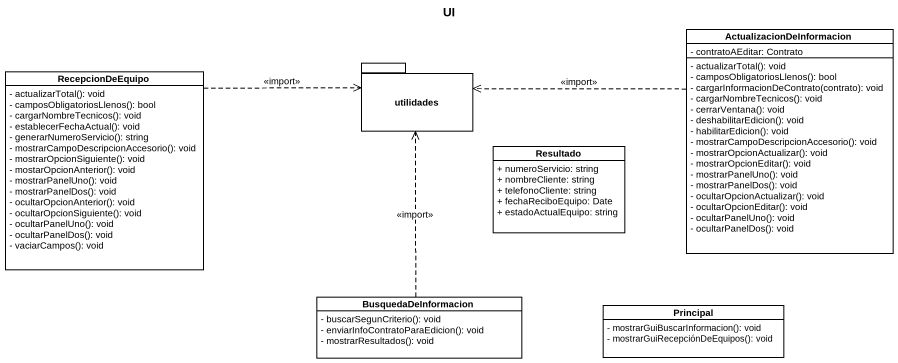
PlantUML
@startuml
title UI
hide circle
hide empty members
skinparam classAttributeIconSize 0
class ActualizacionDeInformacion {
  - contratoAEditar: Contrato
  - actualizarTotal(): void
  - camposObligatoriosLlenos(): bool
  - cargarInformacionDeContrato(contrato): void
  - cargarNombreTecnicos(): void
  - cerrarVentana(): void
  - deshabilitarEdicion(): void
  - habilitarEdicion(): void
  - mostrarCampoDescripcionAccesorio(): void
  - mostrarOpcionActualizar(): void
  - mostrarOpcionEditar(): void
  - mostrarPanelUno(): void
  - mostrarPanelDos(): void
  - ocultarOpcionActualizar(): void
  - ocultarOpcionEditar(): void
  - ocultarPanelUno(): void
  - ocultarPanelDos(): void
}
class RecepcionDeEquipo {
  - actualizarTotal(): void
  - camposObligatoriosLlenos(): bool
  - cargarNombreTecnicos(): void
  - establecerFechaActual(): void
  - generarNumeroServicio(): string
  - mostrarCampoDescripcionAccesorio(): void
  - mostrarOpcionSiguiente(): void
  - mostarOpcionAnterior(): void
  - mostrarPanelUno(): void
  - mostrarPanelDos(): void
  - ocultarOpcionAnterior(): void
  - ocultarOpcionSiguiente(): void
  - ocultarPanelUno(): void
  - ocultarPanelDos(): void
  - vaciarCampos(): void
}
package utilidades {
}
class Resultado {
  + numeroServicio: string
  + nombreCliente: string
  + telefonoCliente: string
  + fechaReciboEquipo: Date
  + estadoActualEquipo: string
}
class BusquedaDeInformacion {
  - buscarSegunCriterio(): void
  - enviarInfoContratoParaEdicion(): void
  - mostrarResultados(): void
}
class Principal {
  - mostrarGuiBuscarInformacion(): void
  - mostrarGuiRecepciónDeEquipos(): void
}
ActualizacionDeInformacion .left.> utilidades : <<import>>
RecepcionDeEquipo .right.> utilidades : <<import>>
BusquedaDeInformacion .up.> utilidades : <<import>>
@enduml
